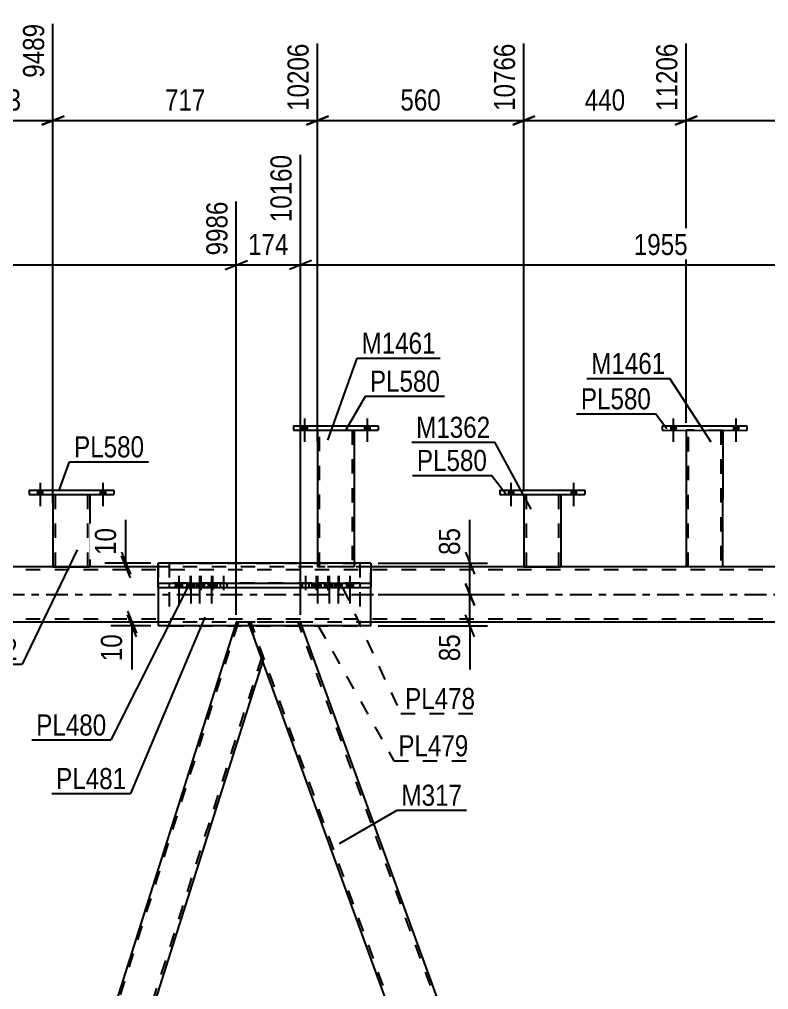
# Model space of a CAD drawing. Header units: millimetres. Extents: x 0 to 1189, y 0 to 841.
# Drawn here: x 574.7 to 676.3, y 555.9 to 687.5 of the extents above; entities that cross this region are included whole.
import ezdxf

# ---------------------------------------------------------------- set-up
doc = ezdxf.new("R2010")
doc.units = ezdxf.units.MM
doc.linetypes.add('DXK_LINE_DOT2', pattern=[3.9198, 1.9599, -1.9599])
doc.linetypes.add('DXK_LINE_DOT3', pattern=[5.9187, 2.979, -0.9799, 0.9799, -0.9799])
doc.styles.add('Arial Narrow', font='ARIALN.TTF', dxfattribs={"height": 0.2})

# ---------------------------------------------------------------- blocks, each defined once
blk = doc.blocks.new('Part-570385304-8247 - 7820')
at = {"color": 7, "linetype": 'DXK_LINE_DOT2'}
for p, q in [((977.31, 612.84), (104.78, 612.84)), ((622.31, 613.24), (593.47, 613.24)), ((977.31, 606.14), (104.78, 606.14)), ((622.31, 605.74), (593.47, 605.74))]:
    blk.add_line(p, q, dxfattribs=at)
at = {"color": 2, "linetype": 'Continuous'}
for p, q in [((593.47, 613.24), (515.89, 613.24)), ((699.89, 613.24), (622.31, 613.24)), ((593.47, 605.74), (515.89, 605.74)), ((699.89, 605.74), (622.31, 605.74))]:
    blk.add_line(p, q, dxfattribs=at)
at = {"color": 7, "linetype": 'DXK_LINE_DOT3'}
blk.add_line((104.78, 609.49), (977.31, 609.49), dxfattribs=at)
blk = doc.blocks.new('Part-570385304-7980 - 7820')
at = {"color": 2, "linetype": 'Continuous'}
for p, q in [((665.08, 631.77), (665.07, 613.24)), ((670.07, 613.24), (670.08, 631.76))]:
    blk.add_line(p, q, dxfattribs=at)
at = {"color": 7, "linetype": 'DXK_LINE_DOT2'}
for p, q in [((670.08, 631.76), (665.08, 631.77)), ((665.37, 613.23), (665.38, 631.77)), ((669.78, 631.76), (669.77, 613.23)), ((665.07, 613.24), (665.07, 613.23)), ((670.07, 613.23), (665.07, 613.23)), ((670.07, 613.23), (670.07, 613.24)), ((670.07, 613.24), (670.07, 613.23))]:
    blk.add_line(p, q, dxfattribs=at)
blk = doc.blocks.new('Bolt-570385304-8597 - 7820')
at = {"color": 1, "linetype": 'DXK_LINE_DOT2'}
for p, q in [((597.82, 612.04), (597.82, 608.29)), ((599.28, 612.04), (599.28, 608.29)), ((600.87, 612.04), (600.87, 608.29)), ((602.33, 612.04), (602.33, 608.29)), ((597.37, 611.04), (597.37, 610.44)), ((598.27, 611.04), (598.27, 610.44)), ((598.83, 611.04), (598.83, 610.44)), ((599.73, 611.04), (599.73, 610.44)), ((600.42, 611.04), (600.42, 610.44)), ((601.32, 611.04), (601.32, 610.44)), ((601.88, 611.04), (601.88, 610.44)), ((602.78, 611.04), (602.78, 610.44))]:
    blk.add_line(p, q, dxfattribs=at)
blk = doc.blocks.new('Part-570385304-8397 - 7820')
at = {"color": 2, "linetype": 'Continuous'}
for p, q in [((643.07, 623.04), (643.07, 613.25)), ((648.07, 623.04), (648.07, 613.25)), ((643.07, 613.25), (648.02, 613.25)), ((648.07, 613.25), (648.02, 613.25))]:
    blk.add_line(p, q, dxfattribs=at)
at = {"color": 7, "linetype": 'DXK_LINE_DOT2'}
for p, q in [((643.07, 623.04), (648.07, 623.04)), ((643.37, 623.04), (643.37, 613.25)), ((647.77, 623.04), (647.77, 613.25)), ((647.75, 613.25), (647.77, 613.25))]:
    blk.add_line(p, q, dxfattribs=at)
blk = doc.blocks.new('Bolt-570385304-8577 - 7820')
at = {"linetype": 'Continuous'}
for points in [[(596.75, 611.04), (595.85, 611.04), (595.85, 610.44), (596.75, 610.44)], [(598.35, 611.04), (597.45, 611.04), (597.45, 610.44), (598.35, 610.44)], [(599.56, 611.04), (598.66, 611.04), (598.66, 610.44), (599.56, 610.44)], [(601.16, 611.04), (600.26, 611.04), (600.26, 610.44), (601.16, 610.44)]]:
    blk.add_hatch(color=1, dxfattribs=at).paths.add_polyline_path(points)
at = {"color": 1, "linetype": 'Continuous'}
for p, q in [((596.3, 612.04), (596.3, 608.29)), ((597.9, 612.04), (597.9, 608.29)), ((599.11, 612.04), (599.11, 608.29)), ((600.71, 612.04), (600.71, 608.29)), ((595.85, 611.04), (595.85, 610.44)), ((596.75, 611.04), (596.75, 610.44)), ((597.45, 611.04), (597.45, 610.44)), ((598.35, 611.04), (598.35, 610.44)), ((598.66, 611.04), (598.66, 610.44)), ((599.56, 611.04), (599.56, 610.44)), ((600.26, 611.04), (600.26, 610.44)), ((601.16, 611.04), (601.16, 610.44))]:
    blk.add_line(p, q, dxfattribs=at)
blk = doc.blocks.new('Bolt-570385304-7970 - 7820')
at = {"linetype": 'Continuous'}
for points in [[(612.98, 631.77), (613.68, 631.77), (613.68, 632.37), (612.98, 632.37)], [(612.98, 631.77), (613.68, 631.77), (613.68, 632.37), (612.98, 632.37)], [(621.48, 631.77), (622.18, 631.77), (622.18, 632.37), (621.48, 632.37)], [(621.48, 631.77), (622.18, 631.77), (622.18, 632.37), (621.48, 632.37)]]:
    blk.add_hatch(color=1, dxfattribs=at).paths.add_polyline_path(points)
at = {"color": 1, "linetype": 'Continuous'}
for p, q in [((613.33, 633.37), (613.33, 630.22)), ((613.33, 633.37), (613.33, 630.22)), ((621.83, 633.37), (621.83, 630.22)), ((621.83, 633.37), (621.83, 630.22)), ((612.98, 632.37), (612.98, 631.77)), ((612.98, 632.37), (612.98, 631.77)), ((613.68, 632.37), (613.68, 631.77)), ((613.68, 632.37), (613.68, 631.77)), ((621.48, 632.37), (621.48, 631.77)), ((621.48, 632.37), (621.48, 631.77)), ((622.18, 632.37), (622.18, 631.77)), ((622.18, 632.37), (622.18, 631.77))]:
    blk.add_line(p, q, dxfattribs=at)
blk = doc.blocks.new('Part-570385304-7975 - 7820')
at = {"color": 2, "linetype": 'Continuous'}
for p, q in [((611.83, 632.37), (611.83, 631.77)), ((611.83, 632.37), (623.33, 632.37)), ((611.83, 631.77), (623.33, 631.77)), ((623.33, 632.37), (623.33, 631.77))]:
    blk.add_line(p, q, dxfattribs=at)
blk = doc.blocks.new('Part-570385304-7985 - 7820')
at = {"color": 2, "linetype": 'Continuous'}
for p, q in [((615.08, 631.77), (615.07, 613.74)), ((620.08, 631.77), (620.07, 613.74))]:
    blk.add_line(p, q, dxfattribs=at)
at = {"color": 7, "linetype": 'DXK_LINE_DOT2'}
for p, q in [((615.08, 631.77), (620.08, 631.77)), ((615.37, 613.24), (615.38, 631.77)), ((619.78, 631.77), (619.77, 613.23)), ((615.07, 613.74), (615.07, 613.24)), ((620.07, 613.74), (620.07, 613.23)), ((620.07, 613.23), (615.07, 613.24))]:
    blk.add_line(p, q, dxfattribs=at)
blk = doc.blocks.new('Part-570385304-8005 - 7820')
at = {"color": 2, "linetype": 'Continuous'}
for p, q in [((622.31, 613.74), (593.47, 613.74)), ((593.47, 611.04), (593.47, 613.74)), ((622.31, 613.74), (622.31, 611.04)), ((593.47, 610.44), (593.47, 605.24)), ((622.31, 605.24), (622.31, 610.44)), ((622.31, 605.24), (593.47, 605.24))]:
    blk.add_line(p, q, dxfattribs=at)
at = {"color": 7, "linetype": 'DXK_LINE_DOT2'}
for p, q in [((593.47, 613.74), (593.47, 610.44)), ((622.31, 610.44), (622.31, 613.74)), ((593.47, 610.44), (593.47, 611.04)), ((622.31, 610.44), (622.31, 611.04))]:
    blk.add_line(p, q, dxfattribs=at)
blk = doc.blocks.new('Bolt-570385304-8596 - 7820')
at = {"color": 1, "linetype": 'DXK_LINE_DOT2'}
for p, q in [((613.45, 612.04), (613.45, 608.29)), ((614.91, 612.04), (614.91, 608.29)), ((616.5, 612.04), (616.5, 608.29)), ((617.96, 612.04), (617.96, 608.29)), ((613, 611.04), (613, 610.44)), ((613.9, 611.04), (613.9, 610.44)), ((614.46, 611.04), (614.46, 610.44)), ((615.36, 611.04), (615.36, 610.44)), ((616.05, 611.04), (616.05, 610.44)), ((616.95, 611.04), (616.95, 610.44)), ((617.51, 611.04), (617.51, 610.44)), ((618.41, 611.04), (618.41, 610.44))]:
    blk.add_line(p, q, dxfattribs=at)
blk = doc.blocks.new('Part-570385304-8136 - 7820')
at = {"color": 7, "linetype": 'DXK_LINE_DOT2'}
for p, q in [((558.75, 461.78), (604.39, 605.74)), ((604.08, 605.74), (603.92, 605.24)), ((605.74, 605.74), (604.08, 605.74)), ((605.74, 605.74), (607.66, 600.48)), ((607.49, 600.94), (561.84, 456.99))]:
    blk.add_line(p, q, dxfattribs=at)
at = {"color": 2, "linetype": 'Continuous'}
for p, q in [((603.92, 605.24), (558.58, 462.24)), ((607.66, 600.48), (562.32, 457.5))]:
    blk.add_line(p, q, dxfattribs=at)
blk = doc.blocks.new('Part-570385304-8312 - 7820')
at = {"color": 7, "linetype": 'DXK_LINE_DOT2'}
for p, q in [((612.77, 605.74), (605.74, 605.74)), ((605.93, 605.24), (605.74, 605.74)), ((660.2, 456.99), (606.06, 605.74)), ((666.59, 456.99), (612.45, 605.74)), ((612.95, 605.24), (612.77, 605.74))]:
    blk.add_line(p, q, dxfattribs=at)
at = {"color": 2, "linetype": 'Continuous'}
for p, q in [((659.7, 457.5), (605.93, 605.24)), ((666.72, 457.5), (612.95, 605.24))]:
    blk.add_line(p, q, dxfattribs=at)
blk = doc.blocks.new('Bolt-570385304-8593 - 7820')
at = {"linetype": 'Continuous'}
for points in [[(640.97, 623.04), (641.67, 623.04), (641.67, 623.64), (640.97, 623.64)], [(640.97, 623.04), (641.67, 623.04), (641.67, 623.64), (640.97, 623.64)], [(649.47, 623.04), (650.17, 623.04), (650.17, 623.64), (649.47, 623.64)], [(649.47, 623.04), (650.17, 623.04), (650.17, 623.64), (649.47, 623.64)]]:
    blk.add_hatch(color=1, dxfattribs=at).paths.add_polyline_path(points)
at = {"color": 1, "linetype": 'Continuous'}
for p, q in [((641.32, 624.64), (641.32, 621.49)), ((641.32, 624.64), (641.32, 621.49)), ((649.82, 624.64), (649.82, 621.49)), ((649.82, 624.64), (649.82, 621.49)), ((640.97, 623.64), (640.97, 623.04)), ((640.97, 623.64), (640.97, 623.04)), ((641.67, 623.64), (641.67, 623.04)), ((641.67, 623.64), (641.67, 623.04)), ((649.47, 623.64), (649.47, 623.04)), ((649.47, 623.64), (649.47, 623.04)), ((650.17, 623.64), (650.17, 623.04)), ((650.17, 623.64), (650.17, 623.04))]:
    blk.add_line(p, q, dxfattribs=at)
blk = doc.blocks.new('Bolt-570385304-8595 - 7820')
at = {"linetype": 'Continuous'}
for points in [[(662.98, 631.77), (663.68, 631.77), (663.68, 632.37), (662.98, 632.37)], [(662.98, 631.77), (663.68, 631.77), (663.68, 632.37), (662.98, 632.37)], [(671.48, 631.76), (672.18, 631.76), (672.18, 632.36), (671.48, 632.36)], [(671.48, 631.76), (672.18, 631.76), (672.18, 632.36), (671.48, 632.36)]]:
    blk.add_hatch(color=1, dxfattribs=at).paths.add_polyline_path(points)
at = {"color": 1, "linetype": 'Continuous'}
for p, q in [((663.33, 633.37), (663.33, 630.22)), ((663.33, 633.37), (663.33, 630.22)), ((671.83, 633.36), (671.83, 630.21)), ((671.83, 633.36), (671.83, 630.21)), ((662.98, 632.37), (662.98, 631.77)), ((662.98, 632.37), (662.98, 631.77)), ((663.68, 632.37), (663.68, 631.77)), ((663.68, 632.37), (663.68, 631.77)), ((671.48, 632.36), (671.48, 631.76)), ((671.48, 632.36), (671.48, 631.76)), ((672.18, 632.36), (672.18, 631.76)), ((672.18, 632.36), (672.18, 631.76))]:
    blk.add_line(p, q, dxfattribs=at)
blk = doc.blocks.new('Part-570385304-8307 - 7820')
at = {"color": 7, "linetype": 'DXK_LINE_DOT2'}
for p, q in [((594.98, 611.04), (620.81, 611.04)), ((601.45, 611.04), (594.98, 611.04)), ((594.98, 611.04), (594.98, 611.04)), ((594.98, 611.04), (594.98, 610.44)), ((614.33, 611.04), (601.45, 611.04)), ((601.45, 611.04), (601.45, 610.44)), ((620.81, 611.04), (614.33, 611.04)), ((614.33, 611.04), (614.33, 610.44)), ((620.81, 611.04), (620.81, 611.04)), ((620.81, 611.04), (620.81, 610.44)), ((594.98, 610.44), (620.81, 610.44)), ((601.45, 610.44), (594.98, 610.44)), ((601.45, 610.44), (614.33, 610.44)), ((614.33, 610.44), (620.81, 610.44))]:
    blk.add_line(p, q, dxfattribs=at)
blk = doc.blocks.new('Part-570385304-8452 - 7820')
at = {"color": 2, "linetype": 'Continuous'}
for p, q in [((575.97, 623.64), (575.97, 623.04)), ((575.97, 623.64), (587.47, 623.64)), ((575.97, 623.04), (587.47, 623.04)), ((587.47, 623.64), (587.47, 623.04))]:
    blk.add_line(p, q, dxfattribs=at)
blk = doc.blocks.new('Part-570385304-8342 - 7820')
at = {"color": 2, "linetype": 'Continuous'}
for p, q in [((593.47, 611.04), (622.31, 611.04)), ((593.47, 611.04), (593.47, 610.44)), ((599.44, 610.44), (599.44, 611.04)), ((616.34, 611.04), (616.34, 610.44)), ((622.31, 611.04), (622.31, 610.44)), ((593.47, 610.44), (622.31, 610.44))]:
    blk.add_line(p, q, dxfattribs=at)
blk = doc.blocks.new('Part-570385304-8382 - 7820')
at = {"color": 2, "linetype": 'Continuous'}
for p, q in [((639.82, 623.64), (639.82, 623.04)), ((639.82, 623.64), (651.32, 623.64)), ((639.82, 623.04), (651.32, 623.04)), ((651.32, 623.64), (651.32, 623.04))]:
    blk.add_line(p, q, dxfattribs=at)
blk = doc.blocks.new('Part-570385304-8392 - 7820')
at = {"color": 2, "linetype": 'Continuous'}
for p, q in [((661.83, 632.37), (661.83, 631.77)), ((661.83, 632.37), (673.33, 632.36)), ((661.83, 631.77), (673.33, 631.76)), ((673.33, 632.36), (673.33, 631.76))]:
    blk.add_line(p, q, dxfattribs=at)
blk = doc.blocks.new('Part-570385304-8402 - 7820')
at = {"color": 7, "linetype": 'DXK_LINE_DOT2'}
for p, q in [((594.98, 613.74), (594.98, 605.24)), ((594.98, 613.74), (620.81, 613.74)), ((620.81, 613.74), (620.81, 605.24)), ((594.98, 605.24), (620.81, 605.24))]:
    blk.add_line(p, q, dxfattribs=at)
blk = doc.blocks.new('Part-570385304-8407 - 7820')
at = {"color": 2, "linetype": 'Continuous'}
for p, q in [((579.22, 623.04), (579.22, 613.25)), ((584.22, 623.04), (584.22, 613.25)), ((579.22, 613.25), (584.17, 613.25)), ((584.22, 613.25), (584.17, 613.25))]:
    blk.add_line(p, q, dxfattribs=at)
at = {"color": 7, "linetype": 'DXK_LINE_DOT2'}
for p, q in [((579.22, 623.04), (584.22, 623.04)), ((579.52, 623.04), (579.52, 613.25)), ((583.92, 623.04), (583.92, 613.25)), ((583.9, 613.25), (583.92, 613.25))]:
    blk.add_line(p, q, dxfattribs=at)
blk = doc.blocks.new('Bolt-570385304-8511 - 7820')
at = {"linetype": 'Continuous'}
for points in [[(577.12, 623.04), (577.82, 623.04), (577.82, 623.64), (577.12, 623.64)], [(577.12, 623.04), (577.82, 623.04), (577.82, 623.64), (577.12, 623.64)], [(585.62, 623.04), (586.32, 623.04), (586.32, 623.64), (585.62, 623.64)], [(585.62, 623.04), (586.32, 623.04), (586.32, 623.64), (585.62, 623.64)]]:
    blk.add_hatch(color=1, dxfattribs=at).paths.add_polyline_path(points)
at = {"color": 1, "linetype": 'Continuous'}
for p, q in [((577.47, 624.64), (577.47, 621.49)), ((577.47, 624.64), (577.47, 621.49)), ((585.97, 624.64), (585.97, 621.49)), ((585.97, 624.64), (585.97, 621.49)), ((577.12, 623.64), (577.12, 623.04)), ((577.12, 623.64), (577.12, 623.04)), ((577.82, 623.64), (577.82, 623.04)), ((577.82, 623.64), (577.82, 623.04)), ((585.62, 623.64), (585.62, 623.04)), ((585.62, 623.64), (585.62, 623.04)), ((586.32, 623.64), (586.32, 623.04)), ((586.32, 623.64), (586.32, 623.04))]:
    blk.add_line(p, q, dxfattribs=at)
blk = doc.blocks.new('Bolt-570385304-8576 - 7820')
at = {"linetype": 'Continuous'}
for points in [[(614.62, 610.44), (615.52, 610.44), (615.52, 611.04), (614.62, 611.04)], [(616.23, 610.44), (617.13, 610.44), (617.13, 611.04), (616.23, 611.04)], [(617.43, 610.44), (618.33, 610.44), (618.33, 611.04), (617.43, 611.04)], [(619.04, 610.44), (619.94, 610.44), (619.94, 611.04), (619.04, 611.04)]]:
    blk.add_hatch(color=1, dxfattribs=at).paths.add_polyline_path(points)
at = {"color": 1, "linetype": 'Continuous'}
for p, q in [((615.07, 612.04), (615.07, 608.29)), ((616.68, 612.04), (616.68, 608.29)), ((617.88, 612.04), (617.88, 608.29)), ((619.49, 612.04), (619.49, 608.29)), ((614.62, 611.04), (614.62, 610.44)), ((615.52, 611.04), (615.52, 610.44)), ((616.23, 611.04), (616.23, 610.44)), ((617.13, 611.04), (617.13, 610.44)), ((617.43, 611.04), (617.43, 610.44)), ((618.33, 611.04), (618.33, 610.44)), ((619.04, 611.04), (619.04, 610.44)), ((619.94, 611.04), (619.94, 610.44))]:
    blk.add_line(p, q, dxfattribs=at)
blk = doc.blocks.new('StraightDimension-570385304-35240 - 7820')
at = {"color": 7, "linetype": 'Continuous'}
for p, q in [((615.08, 630.25), (615.08, 684.23)), ((643.07, 623.47), (643.07, 684.23)), ((616.58, 674.39), (613.58, 673.19)), ((641.57, 673.19), (644.57, 674.39)), ((615.08, 673.79), (643.07, 673.79))]:
    blk.add_line(p, q, dxfattribs=at)
at = {"color": 0}
blk.add_wipeout([(632.42, 674.54), (632.42, 678.74), (625.73, 678.74), (625.73, 674.54)], dxfattribs=at)
at = {"color": 3, "style": 'Arial Narrow'}
blk.add_text('560', height=2.863, dxfattribs=at).set_placement((626.33, 675.14))
at = {"color": 0, "linetype": 'Continuous'}
blk.add_wipeout([(642.47, 684.83), (638.27, 684.83), (638.27, 674.49), (642.47, 674.49)], dxfattribs=at)
at = {"color": 3, "linetype": 'Continuous', "style": 'Arial Narrow'}
blk.add_text('10766', height=2.863, rotation=90.0002, dxfattribs=at).set_placement((641.87, 675.09))
blk = doc.blocks.new('StraightDimension-570385304-43307 - 7820')
at = {"color": 7, "linetype": 'Continuous'}
for p, q in [((635.76, 613.74), (635.76, 619.64)), ((635.76, 613.74), (635.76, 619.64)), ((635.16, 615.24), (636.36, 612.24)), ((623.31, 613.74), (638.16, 613.74)), ((635.76, 609.49), (635.76, 613.74)), ((636.36, 607.99), (635.16, 610.99)), ((623.31, 609.49), (638.16, 609.49))]:
    blk.add_line(p, q, dxfattribs=at)
at = {"color": 0}
blk.add_wipeout([(635.01, 619.12), (630.81, 619.12), (630.81, 614.26), (635.01, 614.26)], dxfattribs=at)
at = {"color": 3, "style": 'Arial Narrow'}
blk.add_text('85', height=2.863, rotation=90.0002, dxfattribs=at).set_placement((634.41, 614.86))
blk = doc.blocks.new('StraightDimension-570385304-35702 - 7820')
at = {"color": 7, "linetype": 'Continuous'}
for p, q in [((612.77, 606.74), (612.77, 669.13)), ((604.08, 606.74), (604.08, 662.8)), ((602.58, 653.59), (605.58, 654.79)), ((604.08, 654.19), (612.77, 654.19)), ((614.27, 654.79), (611.27, 653.59))]:
    blk.add_line(p, q, dxfattribs=at)
at = {"color": 0}
blk.add_wipeout([(611.77, 654.94), (611.77, 659.14), (605.08, 659.14), (605.08, 654.94)], dxfattribs=at)
at = {"color": 3, "style": 'Arial Narrow'}
blk.add_text('174', height=2.863, dxfattribs=at).set_placement((605.68, 655.54))
at = {"color": 0, "linetype": 'Continuous'}
blk.add_wipeout([(612.17, 669.73), (607.97, 669.73), (607.97, 659.39), (612.17, 659.39)], dxfattribs=at)
at = {"color": 3, "linetype": 'Continuous', "style": 'Arial Narrow'}
blk.add_text('10160', height=2.863, rotation=90.0002, dxfattribs=at).set_placement((611.57, 659.99))
blk = doc.blocks.new('StraightDimension-570385304-35238 - 7820')
at = {"color": 7, "linetype": 'Continuous'}
for p, q in [((665.08, 632.77), (665.08, 684.23)), ((706.92, 625.24), (706.92, 684.23)), ((666.58, 674.39), (663.58, 673.19)), ((705.42, 673.19), (708.42, 674.39)), ((665.08, 673.79), (706.92, 673.79))]:
    blk.add_line(p, q, dxfattribs=at)
at = {"color": 0}
blk.add_wipeout([(689.34, 674.54), (689.34, 678.74), (682.66, 678.74), (682.66, 674.54)], dxfattribs=at)
at = {"color": 3, "style": 'Arial Narrow'}
blk.add_text('837', height=2.863, dxfattribs=at).set_placement((683.26, 675.14))
at = {"color": 0, "linetype": 'Continuous'}
blk.add_wipeout([(706.32, 684.83), (702.12, 684.83), (702.12, 674.49), (706.32, 674.49)], dxfattribs=at)
at = {"color": 3, "linetype": 'Continuous', "style": 'Arial Narrow'}
blk.add_text('12043', height=2.863, rotation=90.0002, dxfattribs=at).set_placement((705.72, 675.09))
blk = doc.blocks.new('StraightDimension-570385304-35239 - 7820')
at = {"color": 7, "linetype": 'Continuous'}
for p, q in [((643.07, 623.47), (643.07, 684.23)), ((665.08, 632.77), (665.08, 684.23)), ((644.57, 674.39), (641.57, 673.19)), ((663.58, 673.19), (666.58, 674.39)), ((643.07, 673.79), (665.08, 673.79))]:
    blk.add_line(p, q, dxfattribs=at)
at = {"color": 0}
blk.add_wipeout([(657.42, 674.54), (657.42, 678.74), (650.73, 678.74), (650.73, 674.54)], dxfattribs=at)
at = {"color": 3, "style": 'Arial Narrow'}
blk.add_text('440', height=2.863, dxfattribs=at).set_placement((651.33, 675.14))
at = {"color": 0, "linetype": 'Continuous'}
blk.add_wipeout([(664.48, 684.83), (660.28, 684.83), (660.28, 674.49), (664.48, 674.49)], dxfattribs=at)
at = {"color": 3, "linetype": 'Continuous', "style": 'Arial Narrow'}
blk.add_text('11206', height=2.863, rotation=90.0002, dxfattribs=at).set_placement((663.88, 675.09))
blk = doc.blocks.new('StraightDimension-570385304-35241 - 7820')
at = {"color": 7, "linetype": 'Continuous'}
for p, q in [((579.22, 621.91), (579.22, 686.9)), ((615.08, 630.25), (615.08, 684.23)), ((580.72, 674.39), (577.72, 673.19)), ((613.58, 673.19), (616.58, 674.39)), ((579.22, 673.79), (615.08, 673.79))]:
    blk.add_line(p, q, dxfattribs=at)
at = {"color": 0}
blk.add_wipeout([(600.49, 674.54), (600.49, 678.74), (593.81, 678.74), (593.81, 674.54)], dxfattribs=at)
at = {"color": 3, "style": 'Arial Narrow'}
blk.add_text('717', height=2.863, dxfattribs=at).set_placement((594.41, 675.14))
at = {"color": 0, "linetype": 'Continuous'}
blk.add_wipeout([(614.48, 684.83), (610.28, 684.83), (610.28, 674.49), (614.48, 674.49)], dxfattribs=at)
at = {"color": 3, "linetype": 'Continuous', "style": 'Arial Narrow'}
blk.add_text('10206', height=2.863, rotation=90.0002, dxfattribs=at).set_placement((613.88, 675.09))
blk = doc.blocks.new('StraightDimension-570385304-35242 - 7820')
at = {"color": 7, "linetype": 'Continuous'}
for p, q in [((579.22, 621.91), (579.22, 686.9)), ((565.08, 632.62), (565.08, 682.4)), ((566.58, 674.39), (563.58, 673.19)), ((577.72, 673.19), (580.72, 674.39)), ((565.08, 673.79), (579.22, 673.79))]:
    blk.add_line(p, q, dxfattribs=at)
at = {"color": 0}
blk.add_wipeout([(575.49, 674.54), (575.49, 678.74), (568.81, 678.74), (568.81, 674.54)], dxfattribs=at)
at = {"color": 3, "style": 'Arial Narrow'}
blk.add_text('283', height=2.863, dxfattribs=at).set_placement((569.41, 675.14))
at = {"color": 0, "linetype": 'Continuous'}
blk.add_wipeout([(578.62, 687.5), (574.42, 687.5), (574.42, 678.99), (578.62, 678.99)], dxfattribs=at)
at = {"color": 3, "linetype": 'Continuous', "style": 'Arial Narrow'}
blk.add_text('9489', height=2.863, rotation=90.0002, dxfattribs=at).set_placement((578.02, 679.59))
blk = doc.blocks.new('StraightDimension-570385304-43308 - 7820')
at = {"color": 7, "linetype": 'Continuous'}
for p, q in [((635.16, 610.99), (636.36, 607.99)), ((623.31, 609.49), (638.16, 609.49)), ((635.76, 605.24), (635.76, 609.49)), ((636.36, 603.74), (635.16, 606.74)), ((623.31, 605.24), (638.16, 605.24)), ((635.76, 605.24), (635.76, 599.33)), ((635.76, 605.24), (635.76, 599.33))]:
    blk.add_line(p, q, dxfattribs=at)
at = {"color": 0}
blk.add_wipeout([(635.01, 604.71), (630.81, 604.71), (630.81, 599.85), (635.01, 599.85)], dxfattribs=at)
at = {"color": 3, "style": 'Arial Narrow'}
blk.add_text('85', height=2.863, rotation=90.0002, dxfattribs=at).set_placement((634.41, 600.45))
blk = doc.blocks.new('StraightDimension-570385304-35701 - 7820')
at = {"color": 7, "linetype": 'Continuous'}
for p, q in [((612.77, 606.74), (612.77, 669.13)), ((710.5, 606.74), (710.5, 664.63)), ((614.27, 654.79), (611.27, 653.59)), ((612.77, 654.19), (710.5, 654.19)), ((709, 653.59), (712, 654.79))]:
    blk.add_line(p, q, dxfattribs=at)
at = {"color": 0}
blk.add_wipeout([(665.89, 654.94), (665.89, 659.14), (657.38, 659.14), (657.38, 654.94)], dxfattribs=at)
at = {"color": 3, "style": 'Arial Narrow'}
blk.add_text('1955', height=2.863, dxfattribs=at).set_placement((657.98, 655.54))
at = {"color": 0, "linetype": 'Continuous'}
blk.add_wipeout([(709.9, 665.23), (705.7, 665.23), (705.7, 654.89), (709.9, 654.89)], dxfattribs=at)
at = {"color": 3, "linetype": 'Continuous', "style": 'Arial Narrow'}
blk.add_text('12114', height=2.863, rotation=90.0002, dxfattribs=at).set_placement((709.3, 655.49))
blk = doc.blocks.new('StraightDimension-570385304-35703 - 7820')
at = {"color": 7, "linetype": 'Continuous'}
for p, q in [((506.35, 606.74), (506.35, 667.3)), ((604.08, 606.74), (604.08, 662.8)), ((507.85, 654.79), (504.85, 653.59)), ((506.35, 654.19), (604.08, 654.19)), ((602.58, 653.59), (605.58, 654.79))]:
    blk.add_line(p, q, dxfattribs=at)
at = {"color": 0}
blk.add_wipeout([(559.47, 654.94), (559.47, 659.14), (550.96, 659.14), (550.96, 654.94)], dxfattribs=at)
at = {"color": 3, "style": 'Arial Narrow'}
blk.add_text('1955', height=2.863, dxfattribs=at).set_placement((551.56, 655.54))
at = {"color": 0, "linetype": 'Continuous'}
blk.add_wipeout([(603.48, 663.4), (599.28, 663.4), (599.28, 654.89), (603.48, 654.89)], dxfattribs=at)
at = {"color": 3, "linetype": 'Continuous', "style": 'Arial Narrow'}
blk.add_text('9986', height=2.863, rotation=90.0002, dxfattribs=at).set_placement((602.88, 655.49))
blk = doc.blocks.new('StraightDimension-570385304-43273 - 7820')
at = {"color": 7, "linetype": 'Continuous'}
for p, q in [((589.33, 607.24), (590.53, 604.24)), ((590.53, 603.74), (589.33, 606.74)), ((592.47, 605.74), (587.08, 605.74)), ((589.93, 605.24), (589.93, 605.74)), ((592.47, 605.24), (587.08, 605.24)), ((589.93, 605.24), (589.93, 599.33)), ((589.93, 605.24), (589.93, 599.33))]:
    blk.add_line(p, q, dxfattribs=at)
at = {"color": 0}
blk.add_wipeout([(589.18, 604.71), (584.98, 604.71), (584.98, 599.85), (589.18, 599.85)], dxfattribs=at)
at = {"color": 3, "style": 'Arial Narrow'}
blk.add_text('10', height=2.863, rotation=90.0002, dxfattribs=at).set_placement((588.58, 600.45))
blk = doc.blocks.new('StraightDimension-570385304-43290 - 7820')
at = {"color": 7, "linetype": 'Continuous'}
for p, q in [((589.12, 613.74), (589.12, 619.64)), ((589.12, 613.74), (589.12, 619.64)), ((588.52, 615.24), (589.72, 612.24)), ((589.72, 611.74), (588.52, 614.74)), ((592.47, 613.74), (586.27, 613.74)), ((589.12, 613.24), (589.12, 613.74)), ((592.47, 613.24), (586.27, 613.24))]:
    blk.add_line(p, q, dxfattribs=at)
at = {"color": 0}
blk.add_wipeout([(588.37, 619.12), (584.17, 619.12), (584.17, 614.26), (588.37, 614.26)], dxfattribs=at)
at = {"color": 3, "style": 'Arial Narrow'}
blk.add_text('10', height=2.863, rotation=90.0002, dxfattribs=at).set_placement((587.77, 614.86))
blk = doc.blocks.new('Mark-570385304-8303 - 7820')
at = {"color": 0}
blk.add_wipeout([(636.47, 593.95), (636.47, 596.95), (626.97, 596.95), (626.97, 593.95)], dxfattribs=at)
blk.add_wipeout([(636.47, 593.95), (636.47, 596.95), (626.97, 596.95), (626.97, 593.95)], dxfattribs=at)
at = {"color": 30, "linetype": 'DXK_LINE_DOT2'}
for p, q in [((618.5, 610.44), (626.37, 593.35)), ((626.37, 593.35), (637.07, 593.35))]:
    blk.add_line(p, q, dxfattribs=at)
at = {"color": 3, "style": 'Arial Narrow'}
blk.add_text('PL478', height=2.863, dxfattribs=at).set_placement((626.97, 593.95))
blk = doc.blocks.new('Mark-570385304-7971 - 7820')
at = {"color": 0}
blk.add_wipeout([(631.7, 636.99), (631.7, 639.99), (622.2, 639.99), (622.2, 636.99)], dxfattribs=at)
blk.add_wipeout([(631.7, 636.99), (631.7, 639.99), (622.2, 639.99), (622.2, 636.99)], dxfattribs=at)
at = {"color": 30, "linetype": 'Continuous'}
for p, q in [((618.91, 631.77), (621.6, 636.39)), ((621.6, 636.39), (632.3, 636.39))]:
    blk.add_line(p, q, dxfattribs=at)
at = {"color": 3, "style": 'Arial Narrow'}
blk.add_text('PL580', height=2.863, dxfattribs=at).set_placement((622.2, 636.99))
blk = doc.blocks.new('Mark-570385304-7976 - 7820')
at = {"color": 0}
blk.add_wipeout([(662.26, 639.41), (662.26, 642.41), (652.21, 642.41), (652.21, 639.41)], dxfattribs=at)
blk.add_wipeout([(662.26, 639.41), (662.26, 642.41), (652.21, 642.41), (652.21, 639.41)], dxfattribs=at)
at = {"color": 30, "linetype": 'Continuous'}
for p in [(651.61, 638.81), (668.45, 630.16)]:
    blk.add_line(p, (662.86, 638.81), dxfattribs=at)
at = {"color": 3, "style": 'Arial Narrow'}
blk.add_text('M1461', height=2.863, dxfattribs=at).set_placement((652.21, 639.41))
blk = doc.blocks.new('Mark-570385304-7981 - 7820')
at = {"color": 0}
blk.add_wipeout([(631.11, 642.16), (631.11, 645.16), (621.06, 645.16), (621.06, 642.16)], dxfattribs=at)
blk.add_wipeout([(631.11, 642.16), (631.11, 645.16), (621.06, 645.16), (621.06, 642.16)], dxfattribs=at)
at = {"color": 30, "linetype": 'Continuous'}
for p, q in [((616.47, 630.43), (620.46, 641.56)), ((620.46, 641.56), (631.71, 641.56))]:
    blk.add_line(p, q, dxfattribs=at)
at = {"color": 3, "style": 'Arial Narrow'}
blk.add_text('M1461', height=2.863, dxfattribs=at).set_placement((621.06, 642.16))
blk = doc.blocks.new('Mark-570385304-8001 - 7820')
at = {"color": 0}
blk.add_wipeout([(589.15, 583.09), (589.15, 586.09), (579.65, 586.09), (579.65, 583.09)], dxfattribs=at)
blk.add_wipeout([(589.15, 583.09), (589.15, 586.09), (579.65, 586.09), (579.65, 583.09)], dxfattribs=at)
at = {"color": 30, "linetype": 'Continuous'}
for p in [(599.79, 606.4), (579.05, 582.49)]:
    blk.add_line(p, (589.75, 582.49), dxfattribs=at)
at = {"color": 3, "style": 'Arial Narrow'}
blk.add_text('PL481', height=2.863, dxfattribs=at).set_placement((579.65, 583.09))
blk = doc.blocks.new('Mark-570385304-34556 - 7820')
at = {"color": 0}
blk.add_wipeout([(634.71, 580.83), (634.71, 583.83), (626.48, 583.83), (626.48, 580.83)], dxfattribs=at)
blk.add_wipeout([(634.71, 580.83), (634.71, 583.83), (626.48, 583.83), (626.48, 580.83)], dxfattribs=at)
at = {"color": 30, "linetype": 'Continuous'}
for p, q in [((618.09, 575.73), (625.88, 580.23)), ((625.88, 580.23), (635.31, 580.23))]:
    blk.add_line(p, q, dxfattribs=at)
at = {"color": 3, "style": 'Arial Narrow'}
blk.add_text('M317', height=2.863, dxfattribs=at).set_placement((626.48, 580.83))
blk = doc.blocks.new('Mark-570385304-8378 - 7820')
at = {"color": 0}
blk.add_wipeout([(638.08, 626.25), (638.08, 629.25), (628.57, 629.25), (628.57, 626.25)], dxfattribs=at)
blk.add_wipeout([(638.08, 626.25), (638.08, 629.25), (628.57, 629.25), (628.57, 626.25)], dxfattribs=at)
at = {"color": 30, "linetype": 'Continuous'}
for p in [(627.97, 625.65), (640.69, 623.04)]:
    blk.add_line(p, (638.68, 625.65), dxfattribs=at)
at = {"color": 3, "style": 'Arial Narrow'}
blk.add_text('PL580', height=2.863, dxfattribs=at).set_placement((628.57, 626.25))
blk = doc.blocks.new('Mark-570385304-8338 - 7820')
at = {"color": 0}
blk.add_wipeout([(586.45, 590.36), (586.45, 593.36), (576.95, 593.36), (576.95, 590.36)], dxfattribs=at)
blk.add_wipeout([(586.45, 590.36), (586.45, 593.36), (576.95, 593.36), (576.95, 590.36)], dxfattribs=at)
at = {"color": 30, "linetype": 'Continuous'}
for p in [(597.44, 610.44), (576.35, 589.76)]:
    blk.add_line(p, (587.05, 589.76), dxfattribs=at)
at = {"color": 3, "style": 'Arial Narrow'}
blk.add_text('PL480', height=2.863, dxfattribs=at).set_placement((576.95, 590.36))
blk = doc.blocks.new('Mark-570385304-8388 - 7820')
at = {"color": 0}
blk.add_wipeout([(660.31, 634.61), (660.31, 637.61), (650.81, 637.61), (650.81, 634.61)], dxfattribs=at)
blk.add_wipeout([(660.31, 634.61), (660.31, 637.61), (650.81, 637.61), (650.81, 634.61)], dxfattribs=at)
at = {"color": 30, "linetype": 'Continuous'}
for p in [(650.21, 634.01), (662.45, 631.96)]:
    blk.add_line(p, (660.91, 634.01), dxfattribs=at)
at = {"color": 3, "style": 'Arial Narrow'}
blk.add_text('PL580', height=2.863, dxfattribs=at).set_placement((650.81, 634.61))
blk = doc.blocks.new('Mark-570385304-8393 - 7820')
at = {"color": 0}
blk.add_wipeout([(638.52, 630.74), (638.52, 633.74), (628.47, 633.74), (628.47, 630.74)], dxfattribs=at)
blk.add_wipeout([(638.52, 630.74), (638.52, 633.74), (628.47, 633.74), (628.47, 630.74)], dxfattribs=at)
at = {"color": 30, "linetype": 'Continuous'}
for p in [(627.87, 630.14), (644.08, 621.07)]:
    blk.add_line(p, (639.12, 630.14), dxfattribs=at)
at = {"color": 3, "style": 'Arial Narrow'}
blk.add_text('M1362', height=2.863, dxfattribs=at).set_placement((628.47, 630.74))
blk = doc.blocks.new('Mark-570385304-8398 - 7820')
at = {"color": 0}
blk.add_wipeout([(635.55, 587.55), (635.55, 590.55), (626.05, 590.55), (626.05, 587.55)], dxfattribs=at)
blk.add_wipeout([(635.55, 587.55), (635.55, 590.55), (626.05, 590.55), (626.05, 587.55)], dxfattribs=at)
at = {"color": 30, "linetype": 'DXK_LINE_DOT2'}
for p, q in [((615.2, 605.24), (625.45, 586.95)), ((625.45, 586.95), (636.15, 586.95))]:
    blk.add_line(p, q, dxfattribs=at)
at = {"color": 3, "style": 'Arial Narrow'}
blk.add_text('PL479', height=2.863, dxfattribs=at).set_placement((626.05, 587.55))
blk = doc.blocks.new('Mark-570385304-8403 - 7820')
at = {"color": 0}
blk.add_wipeout([(574.44, 600.63), (574.44, 603.63), (564.39, 603.63), (564.39, 600.63)], dxfattribs=at)
blk.add_wipeout([(574.44, 600.63), (574.44, 603.63), (564.39, 603.63), (564.39, 600.63)], dxfattribs=at)
at = {"color": 30, "linetype": 'Continuous'}
for p in [(582.49, 615.57), (563.79, 600.03)]:
    blk.add_line(p, (575.04, 600.03), dxfattribs=at)
at = {"color": 3, "style": 'Arial Narrow'}
blk.add_text('M1362', height=2.863, dxfattribs=at).set_placement((564.39, 600.63))
blk = doc.blocks.new('Mark-570385304-8448 - 7820')
at = {"color": 0}
blk.add_wipeout([(591.58, 628.1), (591.58, 631.1), (582.08, 631.1), (582.08, 628.1)], dxfattribs=at)
blk.add_wipeout([(591.58, 628.1), (591.58, 631.1), (582.08, 631.1), (582.08, 628.1)], dxfattribs=at)
at = {"color": 30, "linetype": 'Continuous'}
for p, q in [((579.99, 623.5), (581.48, 627.5)), ((581.48, 627.5), (592.18, 627.5))]:
    blk.add_line(p, q, dxfattribs=at)
at = {"color": 3, "style": 'Arial Narrow'}
blk.add_text('PL580', height=2.863, dxfattribs=at).set_placement((582.08, 628.1))

msp = doc.modelspace()

# ---------------------------------------------------------------- block references
for name in ['Bolt-570385304-7970 - 7820', 'Bolt-570385304-8595 - 7820', 'Part-570385304-7975 - 7820', 'Part-570385304-7985 - 7820', 'Part-570385304-8392 - 7820', 'Part-570385304-7980 - 7820', 'Bolt-570385304-8511 - 7820', 'Bolt-570385304-8593 - 7820', 'Part-570385304-8452 - 7820', 'Part-570385304-8407 - 7820', 'Part-570385304-8382 - 7820', 'Part-570385304-8397 - 7820', 'Part-570385304-8005 - 7820', 'Part-570385304-8402 - 7820', 'Part-570385304-8247 - 7820', 'Bolt-570385304-8577 - 7820', 'Bolt-570385304-8597 - 7820', 'Bolt-570385304-8596 - 7820', 'Bolt-570385304-8576 - 7820', 'Part-570385304-8342 - 7820', 'Part-570385304-8307 - 7820', 'Part-570385304-8136 - 7820', 'Part-570385304-8312 - 7820']:
    msp.add_blockref(name, (0, 0))

# ---------------------------------------------------------------- next in the draw order: block references
for name in ['StraightDimension-570385304-35240 - 7820', 'StraightDimension-570385304-35238 - 7820', 'StraightDimension-570385304-43307 - 7820', 'Mark-570385304-34556 - 7820']:
    msp.add_blockref(name, (0, 0))

# ---------------------------------------------------------------- next in the draw order: block references
for name in ['StraightDimension-570385304-35239 - 7820', 'StraightDimension-570385304-35702 - 7820', 'StraightDimension-570385304-43308 - 7820']:
    msp.add_blockref(name, (0, 0))

# ---------------------------------------------------------------- next in the draw order: block references
msp.add_blockref('StraightDimension-570385304-35241 - 7820', (0, 0))

# ---------------------------------------------------------------- next in the draw order: block references
for name in ['StraightDimension-570385304-35242 - 7820', 'StraightDimension-570385304-35701 - 7820']:
    msp.add_blockref(name, (0, 0))

# ---------------------------------------------------------------- next in the draw order: block references
for name in ['StraightDimension-570385304-35703 - 7820', 'Mark-570385304-7976 - 7820', 'Mark-570385304-7971 - 7820', 'Mark-570385304-8378 - 7820', 'Mark-570385304-8303 - 7820']:
    msp.add_blockref(name, (0, 0))

# ---------------------------------------------------------------- next in the draw order: block references
for name in ['Mark-570385304-7981 - 7820', 'Mark-570385304-8388 - 7820', 'Mark-570385304-8448 - 7820', 'StraightDimension-570385304-43290 - 7820', 'StraightDimension-570385304-43273 - 7820', 'Mark-570385304-8398 - 7820']:
    msp.add_blockref(name, (0, 0))

# ---------------------------------------------------------------- next in the draw order: block references
for name in ['Mark-570385304-8393 - 7820', 'Mark-570385304-8001 - 7820']:
    msp.add_blockref(name, (0, 0))

# ---------------------------------------------------------------- next in the draw order: block references
msp.add_blockref('Mark-570385304-8338 - 7820', (0, 0))

# ---------------------------------------------------------------- next in the draw order: block references
msp.add_blockref('Mark-570385304-8403 - 7820', (0, 0))

doc.saveas('drawing.dxf')
